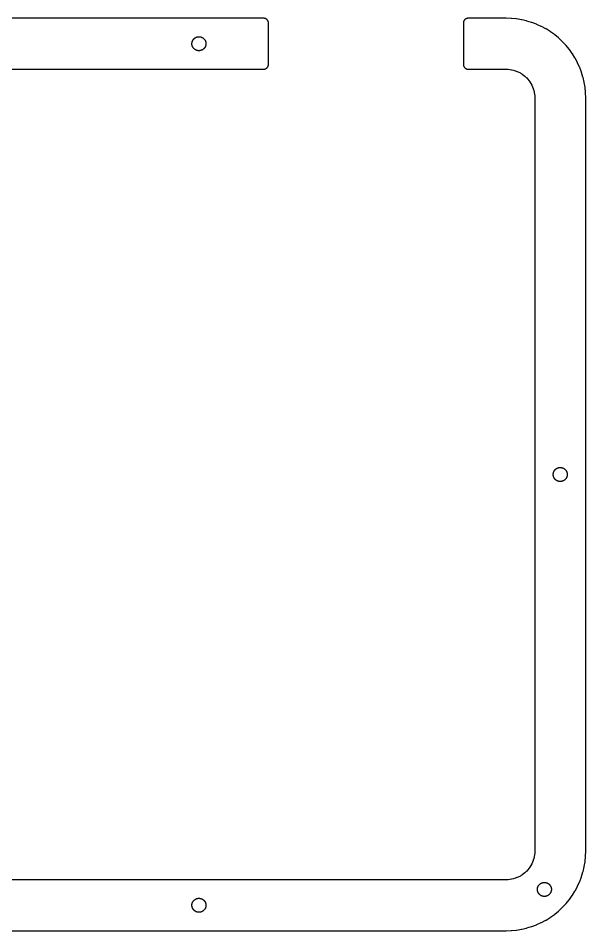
# Model space of a CAD drawing. Header units: millimetres. Extents: x -12 to 167, y -126 to 18.
# Drawn here: x 77.6 to 166.6, y -125.8 to 17.5 of the extents above; entities that cross this region are included whole.
import ezdxf

# ---------------------------------------------------------------- set-up
doc = ezdxf.new("R2010")
doc.units = ezdxf.units.MM

msp = doc.modelspace()

# ---------------------------------------------------------------- linework, layer by layer
at = {"layer": 'CUT'}
for points in [[(1.0123, -125.8), (154.1127, -125.8), (154.1373, -125.7996), (154.918, -125.774), (154.967, -125.7708), (155.7321, -125.6955), (155.7808, -125.6891), (156.5394, -125.5638), (156.5875, -125.5542), (156.5875, -125.5542), (157.3363, -125.3796), (157.3837, -125.3669), (158.1195, -125.1438), (158.166, -125.128), (158.166, -125.128), (158.8856, -124.8571), (158.9309, -124.8384), (159.6312, -124.521), (159.6753, -124.4993), (159.6753, -124.4993), (160.3533, -124.1369), (160.3959, -124.1124), (161.0488, -123.7063), (161.0896, -123.6791), (161.0896, -123.6791), (161.7146, -123.2312), (161.7535, -123.2013), (162.3478, -122.7136), (162.3847, -122.6812), (162.3847, -122.6812), (162.9459, -122.1556), (162.9806, -122.1209), (163.5062, -121.5597), (163.5386, -121.5228), (163.5386, -121.5228), (164.0263, -120.9285), (164.0562, -120.8896), (164.5041, -120.2646), (164.5313, -120.2238), (164.5313, -120.2238), (164.9374, -119.5709), (164.9619, -119.5283), (165.3243, -118.8503), (165.346, -118.8062), (165.346, -118.8062), (165.6634, -118.1059), (165.6821, -118.0606), (165.6821, -118.0606), (165.953, -117.341), (165.9688, -117.2945), (165.9688, -117.2945), (166.1919, -116.5587), (166.2046, -116.5113), (166.3792, -115.7625), (166.3888, -115.7144), (166.3888, -115.7144), (166.5141, -114.9558), (166.5205, -114.9071), (166.5958, -114.142), (166.599, -114.093), (166.6246, -113.3123), (166.625, -113.2877), (166.625, 4.9877), (166.6246, 5.0123), (166.599, 5.793), (166.5958, 5.842), (166.5205, 6.6071), (166.5141, 6.6558), (166.3888, 7.4144), (166.3792, 7.4625), (166.3792, 7.4625), (166.2046, 8.2113), (166.1919, 8.2587), (165.9688, 8.9945), (165.953, 9.041), (165.953, 9.041), (165.6821, 9.7606), (165.6634, 9.8059), (165.346, 10.5062), (165.3243, 10.5503), (165.3243, 10.5503), (164.9619, 11.2283), (164.9374, 11.2709), (164.5313, 11.9238), (164.5041, 11.9646), (164.5041, 11.9646), (164.0562, 12.5896), (164.0263, 12.6285), (163.5386, 13.2228), (163.5062, 13.2597), (163.5062, 13.2597), (162.9806, 13.8209), (162.9459, 13.8556), (162.3847, 14.3812), (162.3478, 14.4136), (162.3478, 14.4136), (161.7535, 14.9013), (161.7146, 14.9312), (161.0896, 15.3791), (161.0488, 15.4063), (161.0488, 15.4063), (160.3959, 15.8124), (160.3533, 15.8369), (159.6753, 16.1993), (159.6312, 16.221), (159.6312, 16.221), (158.9309, 16.5384), (158.8856, 16.5571), (158.8856, 16.5571), (158.166, 16.828), (158.1195, 16.8438), (158.1195, 16.8438), (157.3837, 17.0669), (157.3363, 17.0796), (156.5875, 17.2542), (156.5394, 17.2638), (156.5394, 17.2638), (155.7808, 17.3891), (155.7321, 17.3955), (154.967, 17.4708), (154.918, 17.474), (154.1373, 17.4996), (154.1127, 17.5), (148.175, 17.5), (148.1259, 17.4984), (148.0771, 17.4936), (148.0287, 17.4856), (147.9809, 17.4744), (147.9339, 17.4602), (147.888, 17.4429), (147.8433, 17.4227), (147.8, 17.3995), (147.7583, 17.3736), (147.7184, 17.345), (147.6805, 17.3139), (147.6447, 17.2803), (147.6111, 17.2445), (147.58, 17.2066), (147.5514, 17.1667), (147.5255, 17.125), (147.5023, 17.0817), (147.4821, 17.037), (147.4648, 16.9911), (147.4506, 16.9441), (147.4394, 16.8963), (147.4314, 16.8479), (147.4266, 16.7991), (147.425, 16.75), (147.425, 10.25), (147.4266, 10.2009), (147.4314, 10.1521), (147.4394, 10.1037), (147.4506, 10.0559), (147.4648, 10.0089), (147.4821, 9.963), (147.5023, 9.9183), (147.5255, 9.875), (147.5514, 9.8333), (147.58, 9.7934), (147.6111, 9.7555), (147.6447, 9.7197), (147.6805, 9.6861), (147.7184, 9.655), (147.7583, 9.6264), (147.8, 9.6005), (147.8433, 9.5773), (147.888, 9.5571), (147.9339, 9.5398), (147.9809, 9.5256), (148.0287, 9.5144), (148.0771, 9.5064), (148.1259, 9.5016), (148.175, 9.5), (154.1189, 9.5), (154.1311, 9.4998), (154.407, 9.4908), (154.4315, 9.4892), (154.7002, 9.4627), (154.7245, 9.4595), (154.9908, 9.4155), (155.0149, 9.4107), (155.2777, 9.3495), (155.3014, 9.3431), (155.5597, 9.2647), (155.583, 9.2569), (155.8356, 9.1618), (155.8583, 9.1524), (156.1041, 9.041), (156.1261, 9.0301), (156.3642, 8.9029), (156.3854, 8.8906), (156.6146, 8.7481), (156.635, 8.7345), (156.8545, 8.5772), (156.8739, 8.5623), (157.0826, 8.3911), (157.101, 8.3749), (157.298, 8.1904), (157.3154, 8.173), (157.4999, 7.976), (157.5161, 7.9576), (157.6873, 7.7489), (157.7022, 7.7295), (157.8595, 7.51), (157.8731, 7.4896), (158.0156, 7.2604), (158.0279, 7.2392), (158.1551, 7.0011), (158.166, 6.9791), (158.2774, 6.7333), (158.2868, 6.7106), (158.3819, 6.458), (158.3897, 6.4347), (158.4681, 6.1764), (158.4745, 6.1527), (158.5357, 5.8899), (158.5405, 5.8658), (158.5845, 5.5995), (158.5877, 5.5752), (158.6142, 5.3065), (158.6158, 5.282), (158.6248, 5.0061), (158.625, 4.9939), (158.625, -113.2939), (158.6248, -113.3061), (158.6158, -113.582), (158.6142, -113.6065), (158.5877, -113.8752), (158.5845, -113.8995), (158.5405, -114.1658), (158.5357, -114.1899), (158.4745, -114.4527), (158.4681, -114.4764), (158.3897, -114.7347), (158.3819, -114.758), (158.2868, -115.0106), (158.2774, -115.0333), (158.166, -115.2791), (158.1551, -115.3011), (158.0279, -115.5392), (158.0156, -115.5604), (157.8731, -115.7896), (157.8595, -115.81), (157.7022, -116.0295), (157.6873, -116.0489), (157.5161, -116.2576), (157.4999, -116.276), (157.3154, -116.473), (157.298, -116.4904), (157.101, -116.6749), (157.0826, -116.6911), (156.8739, -116.8623), (156.8545, -116.8772), (156.635, -117.0345), (156.6146, -117.0481), (156.3854, -117.1906), (156.3642, -117.2029), (156.1261, -117.3301), (156.1041, -117.341), (155.8583, -117.4524), (155.8356, -117.4618), (155.583, -117.5569), (155.5597, -117.5647), (155.3014, -117.6431), (155.2777, -117.6495), (155.0149, -117.7107), (154.9908, -117.7155), (154.7245, -117.7595), (154.7002, -117.7627), (154.4315, -117.7892), (154.407, -117.7908), (154.1311, -117.7998), (154.1189, -117.8), (1.0061, -117.8)], [(16.6701, 9.5), (116.075, 9.5), (116.1241, 9.5016), (116.1729, 9.5064), (116.2213, 9.5144), (116.2691, 9.5256), (116.3161, 9.5398), (116.362, 9.5571), (116.4067, 9.5773), (116.45, 9.6005), (116.4917, 9.6264), (116.5316, 9.655), (116.5695, 9.6861), (116.6053, 9.7197), (116.6389, 9.7555), (116.67, 9.7934), (116.6986, 9.8333), (116.7245, 9.875), (116.7477, 9.9183), (116.7679, 9.963), (116.7852, 10.0089), (116.7994, 10.0559), (116.8106, 10.1037), (116.8186, 10.1521), (116.8234, 10.2009), (116.825, 10.25), (116.825, 16.75), (116.8234, 16.7991), (116.8186, 16.8479), (116.8106, 16.8963), (116.7994, 16.9441), (116.7852, 16.9911), (116.7679, 17.037), (116.7477, 17.0817), (116.7245, 17.125), (116.6986, 17.1667), (116.67, 17.2066), (116.6389, 17.2445), (116.6053, 17.2803), (116.5695, 17.3139), (116.5316, 17.345), (116.4917, 17.3736), (116.45, 17.3995), (116.4067, 17.4227), (116.362, 17.4429), (116.3161, 17.4602), (116.2691, 17.4744), (116.2213, 17.4856), (116.1729, 17.4936), (116.1241, 17.4984), (116.075, 17.5), (11.5764, 17.5)]]:
    msp.add_lwpolyline(points, dxfattribs=at)
for points in [[(105.9044, 12.4004), (105.857, 12.402), (105.8325, 12.4036), (105.7853, 12.4082), (105.761, 12.4114), (105.7142, 12.4191), (105.6901, 12.4239), (105.6439, 12.4347), (105.6202, 12.441), (105.5748, 12.4548), (105.5516, 12.4627), (105.5072, 12.4794), (105.4845, 12.4888), (105.4413, 12.5084), (105.4193, 12.5192), (105.3775, 12.5416), (105.3562, 12.5539), (105.316, 12.5789), (105.2956, 12.5925), (105.257, 12.6202), (105.2375, 12.6351), (105.2009, 12.6652), (105.1824, 12.6814), (105.1478, 12.7138), (105.1305, 12.7311), (105.098, 12.7658), (105.0819, 12.7842), (105.0518, 12.8209), (105.0368, 12.8403), (105.0092, 12.8789), (104.9956, 12.8993), (104.9705, 12.9396), (104.9583, 12.9608), (104.9359, 13.0027), (104.925, 13.0247), (104.9055, 13.0679), (104.8961, 13.0905), (104.8794, 13.1349), (104.8715, 13.1582), (104.8577, 13.2036), (104.8514, 13.2273), (104.8406, 13.2734), (104.8358, 13.2975), (104.8281, 13.3443), (104.8249, 13.3686), (104.8202, 13.4158), (104.8186, 13.4403), (104.8171, 13.4877), (104.8171, 13.5123), (104.8186, 13.5597), (104.8202, 13.5842), (104.8249, 13.6314), (104.8281, 13.6557), (104.8358, 13.7025), (104.8406, 13.7266), (104.8514, 13.7727), (104.8577, 13.7964), (104.8715, 13.8418), (104.8794, 13.8651), (104.8961, 13.9095), (104.9055, 13.9321), (104.925, 13.9753), (104.9359, 13.9973), (104.9583, 14.0392), (104.9705, 14.0604), (104.9956, 14.1007), (105.0092, 14.1211), (105.0368, 14.1597), (105.0518, 14.1791), (105.0819, 14.2158), (105.098, 14.2342), (105.1305, 14.2689), (105.1478, 14.2862), (105.1824, 14.3186), (105.2009, 14.3348), (105.2375, 14.3649), (105.257, 14.3798), (105.2956, 14.4075), (105.316, 14.4211), (105.3562, 14.4461), (105.3775, 14.4584), (105.4193, 14.4808), (105.4413, 14.4916), (105.4845, 14.5112), (105.5072, 14.5206), (105.5516, 14.5373), (105.5748, 14.5452), (105.6202, 14.559), (105.6439, 14.5653), (105.6901, 14.5761), (105.7142, 14.5809), (105.761, 14.5886), (105.7853, 14.5918), (105.8325, 14.5964), (105.857, 14.598), (105.9044, 14.5996), (105.9289, 14.5996), (105.9763, 14.598), (106.0008, 14.5964), (106.048, 14.5918), (106.0724, 14.5886), (106.1192, 14.5809), (106.1432, 14.5761), (106.1894, 14.5653), (106.2131, 14.559), (106.2585, 14.5452), (106.2817, 14.5373), (106.3261, 14.5206), (106.3488, 14.5112), (106.392, 14.4916), (106.414, 14.4808), (106.4558, 14.4584), (106.4771, 14.4461), (106.5174, 14.4211), (106.5378, 14.4075), (106.5763, 14.3798), (106.5958, 14.3649), (106.6325, 14.3348), (106.6509, 14.3186), (106.6855, 14.2862), (106.7029, 14.2689), (106.7353, 14.2342), (106.7515, 14.2158), (106.7816, 14.1791), (106.7965, 14.1597), (106.8241, 14.1211), (106.8378, 14.1007), (106.8628, 14.0604), (106.8751, 14.0392), (106.8974, 13.9973), (106.9083, 13.9753), (106.9279, 13.9321), (106.9373, 13.9095), (106.954, 13.8651), (106.9619, 13.8418), (106.9756, 13.7964), (106.982, 13.7727), (106.9927, 13.7266), (106.9975, 13.7025), (107.0053, 13.6557), (107.0085, 13.6314), (107.0131, 13.5842), (107.0147, 13.5597), (107.0163, 13.5123), (107.0163, 13.4877), (107.0147, 13.4403), (107.0131, 13.4158), (107.0085, 13.3686), (107.0053, 13.3443), (106.9975, 13.2975), (106.9927, 13.2734), (106.982, 13.2273), (106.9756, 13.2036), (106.9619, 13.1582), (106.954, 13.1349), (106.9373, 13.0905), (106.9279, 13.0679), (106.9083, 13.0247), (106.8974, 13.0027), (106.8751, 12.9608), (106.8628, 12.9396), (106.8378, 12.8993), (106.8241, 12.8789), (106.7965, 12.8403), (106.7816, 12.8209), (106.7515, 12.7842), (106.7353, 12.7658), (106.7029, 12.7311), (106.6855, 12.7138), (106.6509, 12.6814), (106.6325, 12.6652), (106.5958, 12.6351), (106.5763, 12.6202), (106.5378, 12.5925), (106.5174, 12.5789), (106.4771, 12.5539), (106.4558, 12.5416), (106.414, 12.5192), (106.392, 12.5084), (106.3488, 12.4888), (106.3261, 12.4794), (106.2817, 12.4627), (106.2585, 12.4548), (106.2131, 12.441), (106.1894, 12.4347), (106.1432, 12.4239), (106.1192, 12.4191), (106.0724, 12.4114), (106.048, 12.4082), (106.0008, 12.4036), (105.9763, 12.402), (105.9289, 12.4004)], [(162.6127, -55.2496), (162.5653, -55.248), (162.5408, -55.2464), (162.4936, -55.2418), (162.4693, -55.2386), (162.4225, -55.2309), (162.3984, -55.2261), (162.3523, -55.2153), (162.3286, -55.209), (162.2832, -55.1952), (162.2599, -55.1873), (162.2155, -55.1706), (162.1929, -55.1612), (162.1497, -55.1416), (162.1277, -55.1308), (162.0858, -55.1084), (162.0646, -55.0961), (162.0243, -55.0711), (162.0039, -55.0575), (161.9653, -55.0298), (161.9459, -55.0149), (161.9092, -54.9848), (161.8908, -54.9686), (161.8561, -54.9362), (161.8388, -54.9189), (161.8064, -54.8842), (161.7902, -54.8658), (161.7601, -54.8291), (161.7452, -54.8097), (161.7175, -54.7711), (161.7039, -54.7507), (161.6789, -54.7104), (161.6666, -54.6892), (161.6442, -54.6473), (161.6334, -54.6253), (161.6138, -54.5821), (161.6044, -54.5595), (161.5877, -54.5151), (161.5798, -54.4918), (161.566, -54.4464), (161.5597, -54.4227), (161.5489, -54.3766), (161.5441, -54.3525), (161.5364, -54.3057), (161.5332, -54.2814), (161.5286, -54.2342), (161.527, -54.2097), (161.5254, -54.1623), (161.5254, -54.1377), (161.527, -54.0903), (161.5286, -54.0658), (161.5332, -54.0186), (161.5364, -53.9943), (161.5441, -53.9475), (161.5489, -53.9234), (161.5597, -53.8773), (161.566, -53.8536), (161.5798, -53.8082), (161.5877, -53.7849), (161.6044, -53.7405), (161.6138, -53.7179), (161.6334, -53.6747), (161.6442, -53.6527), (161.6666, -53.6108), (161.6789, -53.5896), (161.7039, -53.5493), (161.7175, -53.5289), (161.7452, -53.4903), (161.7601, -53.4709), (161.7902, -53.4342), (161.8064, -53.4158), (161.8388, -53.3811), (161.8561, -53.3638), (161.8908, -53.3314), (161.9092, -53.3152), (161.9459, -53.2851), (161.9653, -53.2702), (162.0039, -53.2425), (162.0243, -53.2289), (162.0646, -53.2039), (162.0858, -53.1916), (162.1277, -53.1692), (162.1497, -53.1584), (162.1929, -53.1388), (162.2155, -53.1294), (162.2599, -53.1127), (162.2832, -53.1048), (162.3286, -53.091), (162.3523, -53.0847), (162.3984, -53.0739), (162.4225, -53.0691), (162.4693, -53.0614), (162.4936, -53.0582), (162.5408, -53.0536), (162.5653, -53.052), (162.6127, -53.0504), (162.6373, -53.0504), (162.6847, -53.052), (162.7092, -53.0536), (162.7564, -53.0582), (162.7807, -53.0614), (162.8275, -53.0691), (162.8516, -53.0739), (162.8977, -53.0847), (162.9214, -53.091), (162.9668, -53.1048), (162.9901, -53.1127), (163.0345, -53.1294), (163.0571, -53.1388), (163.1003, -53.1584), (163.1223, -53.1692), (163.1642, -53.1916), (163.1854, -53.2039), (163.2257, -53.2289), (163.2461, -53.2425), (163.2847, -53.2702), (163.3041, -53.2851), (163.3408, -53.3152), (163.3592, -53.3314), (163.3939, -53.3638), (163.4112, -53.3811), (163.4436, -53.4158), (163.4598, -53.4342), (163.4899, -53.4709), (163.5048, -53.4903), (163.5325, -53.5289), (163.5461, -53.5493), (163.5711, -53.5896), (163.5834, -53.6108), (163.6058, -53.6527), (163.6166, -53.6747), (163.6362, -53.7179), (163.6456, -53.7405), (163.6623, -53.7849), (163.6702, -53.8082), (163.684, -53.8536), (163.6903, -53.8773), (163.7011, -53.9234), (163.7059, -53.9475), (163.7136, -53.9943), (163.7168, -54.0186), (163.7214, -54.0658), (163.723, -54.0903), (163.7246, -54.1377), (163.7246, -54.1623), (163.723, -54.2097), (163.7214, -54.2342), (163.7168, -54.2814), (163.7136, -54.3057), (163.7059, -54.3525), (163.7011, -54.3766), (163.6903, -54.4227), (163.684, -54.4464), (163.6702, -54.4918), (163.6623, -54.5151), (163.6456, -54.5595), (163.6362, -54.5821), (163.6166, -54.6253), (163.6058, -54.6473), (163.5834, -54.6892), (163.5711, -54.7104), (163.5461, -54.7507), (163.5325, -54.7711), (163.5048, -54.8097), (163.4899, -54.8291), (163.4598, -54.8658), (163.4436, -54.8842), (163.4112, -54.9189), (163.3939, -54.9362), (163.3592, -54.9686), (163.3408, -54.9848), (163.3041, -55.0149), (163.2847, -55.0298), (163.2461, -55.0575), (163.2257, -55.0711), (163.1854, -55.0961), (163.1642, -55.1084), (163.1223, -55.1308), (163.1003, -55.1416), (163.0571, -55.1612), (163.0345, -55.1706), (162.9901, -55.1873), (162.9668, -55.1952), (162.9214, -55.209), (162.8977, -55.2153), (162.8516, -55.2261), (162.8275, -55.2309), (162.7807, -55.2386), (162.7564, -55.2418), (162.7092, -55.2464), (162.6847, -55.248), (162.6373, -55.2496)], [(160.1231, -120.41), (160.0757, -120.4085), (160.0513, -120.4068), (160.004, -120.4022), (159.9797, -120.399), (159.9329, -120.3913), (159.9089, -120.3865), (159.8627, -120.3757), (159.839, -120.3694), (159.7936, -120.3556), (159.7703, -120.3477), (159.7259, -120.331), (159.7033, -120.3216), (159.6601, -120.302), (159.6381, -120.2912), (159.5962, -120.2688), (159.575, -120.2566), (159.5347, -120.2315), (159.5143, -120.2179), (159.4757, -120.1902), (159.4563, -120.1753), (159.4196, -120.1452), (159.4012, -120.129), (159.3665, -120.0966), (159.3492, -120.0793), (159.3168, -120.0446), (159.3006, -120.0262), (159.2705, -119.9895), (159.2556, -119.9701), (159.2279, -119.9315), (159.2143, -119.9111), (159.1893, -119.8708), (159.177, -119.8496), (159.1546, -119.8077), (159.1438, -119.7857), (159.1242, -119.7425), (159.1148, -119.7199), (159.0981, -119.6755), (159.0902, -119.6522), (159.0765, -119.6069), (159.0701, -119.5832), (159.0593, -119.537), (159.0545, -119.5129), (159.0468, -119.4661), (159.0436, -119.4418), (159.039, -119.3946), (159.0374, -119.3701), (159.0358, -119.3227), (159.0358, -119.2981), (159.0374, -119.2507), (159.039, -119.2263), (159.0436, -119.179), (159.0468, -119.1547), (159.0545, -119.1079), (159.0593, -119.0839), (159.0701, -119.0377), (159.0765, -119.014), (159.0902, -118.9686), (159.0981, -118.9453), (159.1148, -118.9009), (159.1242, -118.8783), (159.1438, -118.8351), (159.1546, -118.8131), (159.177, -118.7712), (159.1893, -118.75), (159.2143, -118.7097), (159.2279, -118.6893), (159.2556, -118.6507), (159.2705, -118.6313), (159.3006, -118.5946), (159.3168, -118.5762), (159.3492, -118.5415), (159.3665, -118.5242), (159.4012, -118.4918), (159.4196, -118.4756), (159.4563, -118.4455), (159.4757, -118.4306), (159.5143, -118.4029), (159.5347, -118.3893), (159.575, -118.3643), (159.5962, -118.352), (159.6381, -118.3296), (159.6601, -118.3188), (159.7033, -118.2992), (159.7259, -118.2898), (159.7703, -118.2731), (159.7936, -118.2652), (159.839, -118.2515), (159.8627, -118.2451), (159.9089, -118.2343), (159.9329, -118.2295), (159.9797, -118.2218), (160.004, -118.2186), (160.0513, -118.214), (160.0757, -118.2124), (160.1231, -118.2108), (160.1477, -118.2108), (160.1951, -118.2124), (160.2196, -118.214), (160.2668, -118.2186), (160.2911, -118.2218), (160.3379, -118.2295), (160.362, -118.2343), (160.4082, -118.2451), (160.4319, -118.2515), (160.4772, -118.2652), (160.5005, -118.2731), (160.5449, -118.2898), (160.5675, -118.2992), (160.6107, -118.3188), (160.6327, -118.3296), (160.6746, -118.352), (160.6958, -118.3643), (160.7361, -118.3893), (160.7565, -118.4029), (160.7951, -118.4306), (160.8145, -118.4455), (160.8512, -118.4756), (160.8696, -118.4918), (160.9043, -118.5242), (160.9216, -118.5415), (160.954, -118.5762), (160.9702, -118.5946), (161.0003, -118.6313), (161.0152, -118.6507), (161.0429, -118.6893), (161.0565, -118.7097), (161.0816, -118.75), (161.0938, -118.7712), (161.1162, -118.8131), (161.127, -118.8351), (161.1466, -118.8783), (161.156, -118.9009), (161.1727, -118.9453), (161.1806, -118.9686), (161.1944, -119.014), (161.2007, -119.0377), (161.2115, -119.0839), (161.2163, -119.1079), (161.224, -119.1547), (161.2272, -119.179), (161.2318, -119.2263), (161.2335, -119.2507), (161.235, -119.2981), (161.235, -119.3227), (161.2335, -119.3701), (161.2318, -119.3946), (161.2272, -119.4418), (161.224, -119.4661), (161.2163, -119.5129), (161.2115, -119.537), (161.2007, -119.5832), (161.1944, -119.6069), (161.1806, -119.6522), (161.1727, -119.6755), (161.156, -119.7199), (161.1466, -119.7425), (161.127, -119.7857), (161.1162, -119.8077), (161.0938, -119.8496), (161.0816, -119.8708), (161.0565, -119.9111), (161.0429, -119.9315), (161.0152, -119.9701), (161.0003, -119.9895), (160.9702, -120.0262), (160.954, -120.0446), (160.9216, -120.0793), (160.9043, -120.0966), (160.8696, -120.129), (160.8512, -120.1452), (160.8145, -120.1753), (160.7951, -120.1902), (160.7565, -120.2179), (160.7361, -120.2315), (160.6958, -120.2566), (160.6746, -120.2688), (160.6327, -120.2912), (160.6107, -120.302), (160.5675, -120.3216), (160.5449, -120.331), (160.5005, -120.3477), (160.4772, -120.3556), (160.4319, -120.3694), (160.4082, -120.3757), (160.362, -120.3865), (160.3379, -120.3913), (160.2911, -120.399), (160.2668, -120.4022), (160.2196, -120.4068), (160.1951, -120.4085), (160.1477, -120.41)], [(105.9044, -122.8996), (105.857, -122.898), (105.8325, -122.8964), (105.7853, -122.8918), (105.761, -122.8886), (105.7142, -122.8809), (105.6901, -122.8761), (105.6439, -122.8653), (105.6202, -122.859), (105.5748, -122.8452), (105.5516, -122.8373), (105.5072, -122.8206), (105.4845, -122.8112), (105.4413, -122.7916), (105.4193, -122.7808), (105.3775, -122.7584), (105.3562, -122.7461), (105.316, -122.7211), (105.2956, -122.7075), (105.257, -122.6798), (105.2375, -122.6649), (105.2009, -122.6348), (105.1824, -122.6186), (105.1478, -122.5862), (105.1305, -122.5689), (105.098, -122.5342), (105.0819, -122.5158), (105.0518, -122.4791), (105.0368, -122.4597), (105.0092, -122.4211), (104.9956, -122.4007), (104.9705, -122.3604), (104.9583, -122.3392), (104.9359, -122.2973), (104.925, -122.2753), (104.9055, -122.2321), (104.8961, -122.2095), (104.8794, -122.1651), (104.8715, -122.1418), (104.8577, -122.0964), (104.8514, -122.0727), (104.8406, -122.0266), (104.8358, -122.0025), (104.8281, -121.9557), (104.8249, -121.9314), (104.8202, -121.8842), (104.8186, -121.8597), (104.8171, -121.8123), (104.8171, -121.7877), (104.8186, -121.7403), (104.8202, -121.7158), (104.8249, -121.6686), (104.8281, -121.6443), (104.8358, -121.5975), (104.8406, -121.5734), (104.8514, -121.5273), (104.8577, -121.5036), (104.8715, -121.4582), (104.8794, -121.4349), (104.8961, -121.3905), (104.9055, -121.3679), (104.925, -121.3247), (104.9359, -121.3027), (104.9583, -121.2608), (104.9705, -121.2396), (104.9956, -121.1993), (105.0092, -121.1789), (105.0368, -121.1403), (105.0518, -121.1209), (105.0819, -121.0842), (105.098, -121.0658), (105.1305, -121.0311), (105.1478, -121.0138), (105.1824, -120.9814), (105.2009, -120.9652), (105.2375, -120.9351), (105.257, -120.9202), (105.2956, -120.8925), (105.316, -120.8789), (105.3562, -120.8539), (105.3775, -120.8416), (105.4193, -120.8192), (105.4413, -120.8084), (105.4845, -120.7888), (105.5072, -120.7794), (105.5516, -120.7627), (105.5748, -120.7548), (105.6202, -120.741), (105.6439, -120.7347), (105.6901, -120.7239), (105.7142, -120.7191), (105.761, -120.7114), (105.7853, -120.7082), (105.8325, -120.7036), (105.857, -120.702), (105.9044, -120.7004), (105.9289, -120.7004), (105.9763, -120.702), (106.0008, -120.7036), (106.048, -120.7082), (106.0724, -120.7114), (106.1192, -120.7191), (106.1432, -120.7239), (106.1894, -120.7347), (106.2131, -120.741), (106.2585, -120.7548), (106.2817, -120.7627), (106.3261, -120.7794), (106.3488, -120.7888), (106.392, -120.8084), (106.414, -120.8192), (106.4558, -120.8416), (106.4771, -120.8539), (106.5174, -120.8789), (106.5378, -120.8925), (106.5763, -120.9202), (106.5958, -120.9351), (106.6325, -120.9652), (106.6509, -120.9814), (106.6855, -121.0138), (106.7029, -121.0311), (106.7353, -121.0658), (106.7515, -121.0842), (106.7816, -121.1209), (106.7965, -121.1403), (106.8241, -121.1789), (106.8378, -121.1993), (106.8628, -121.2396), (106.8751, -121.2608), (106.8974, -121.3027), (106.9083, -121.3247), (106.9279, -121.3679), (106.9373, -121.3905), (106.954, -121.4349), (106.9619, -121.4582), (106.9756, -121.5036), (106.982, -121.5273), (106.9927, -121.5734), (106.9975, -121.5975), (107.0053, -121.6443), (107.0085, -121.6686), (107.0131, -121.7158), (107.0147, -121.7403), (107.0163, -121.7877), (107.0163, -121.8123), (107.0147, -121.8597), (107.0131, -121.8842), (107.0085, -121.9314), (107.0053, -121.9557), (106.9975, -122.0025), (106.9927, -122.0266), (106.982, -122.0727), (106.9756, -122.0964), (106.9619, -122.1418), (106.954, -122.1651), (106.9373, -122.2095), (106.9279, -122.2321), (106.9083, -122.2753), (106.8974, -122.2973), (106.8751, -122.3392), (106.8628, -122.3604), (106.8378, -122.4007), (106.8241, -122.4211), (106.7965, -122.4597), (106.7816, -122.4791), (106.7515, -122.5158), (106.7353, -122.5342), (106.7029, -122.5689), (106.6855, -122.5862), (106.6509, -122.6186), (106.6325, -122.6348), (106.5958, -122.6649), (106.5763, -122.6798), (106.5378, -122.7075), (106.5174, -122.7211), (106.4771, -122.7461), (106.4558, -122.7584), (106.414, -122.7808), (106.392, -122.7916), (106.3488, -122.8112), (106.3261, -122.8206), (106.2817, -122.8373), (106.2585, -122.8452), (106.2131, -122.859), (106.1894, -122.8653), (106.1432, -122.8761), (106.1192, -122.8809), (106.0724, -122.8886), (106.048, -122.8918), (106.0008, -122.8964), (105.9763, -122.898), (105.9289, -122.8996)]]:
    msp.add_lwpolyline(points, close=True, dxfattribs=at)

doc.saveas('drawing.dxf')
